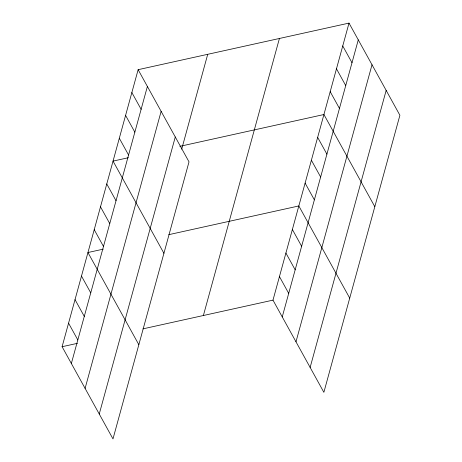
<?xml version="1.0" encoding="UTF-8"?>
<svg xmlns="http://www.w3.org/2000/svg" width="462" height="462" viewBox="0 0 462 462"><rect width="100%" height="100%" fill="white"/><g stroke="black" fill="none" stroke-linecap="round" stroke-linejoin="round"><path stroke-width="0.69" d="M138.132 69.681L189.016 161.862L112.982 438.9L62.099 346.719L138.132 69.681L349.018 23.1L399.901 115.281L323.868 392.319L272.984 300.138L349.018 23.1M71.356 363.496L147.39 86.458M85.095 388.38L161.128 111.342M99.249 414.016L175.283 136.977M181.682 149.191L207.721 54.308M203.39 315.511L279.423 38.473M282.247 316.915L358.275 39.876M295.98 341.799L372.014 64.761M310.135 367.434L386.168 90.396M128.349 157.721L113.04 161.105L163.923 253.286M179.845 146.344L323.926 114.524L374.815 206.705M103.257 249.145L87.947 252.523L138.837 344.704M168.786 234.667L298.833 205.948L349.722 298.129M62.099 346.719L77.408 343.335M142.937 328.863L272.984 300.138M342.746 45.957L352.004 62.734M336.469 68.809L345.732 85.591M330.197 91.667L339.46 108.443M317.654 137.376L326.917 154.158M311.382 160.233L320.64 177.01M305.105 183.091L314.368 199.867M292.371 229.493L301.634 246.269M285.909 253.043L295.172 269.82M279.446 276.588L288.71 293.37M131.855 92.533L141.118 109.315M125.583 115.39L134.846 132.167M119.311 138.248L128.575 155.024M106.768 183.957L116.026 200.733M100.491 206.814L109.754 223.591M94.219 229.672L103.482 246.448M81.485 276.074L90.748 292.85M75.023 299.624L84.286 316.401M68.561 323.169L77.824 339.945"/></g></svg>
